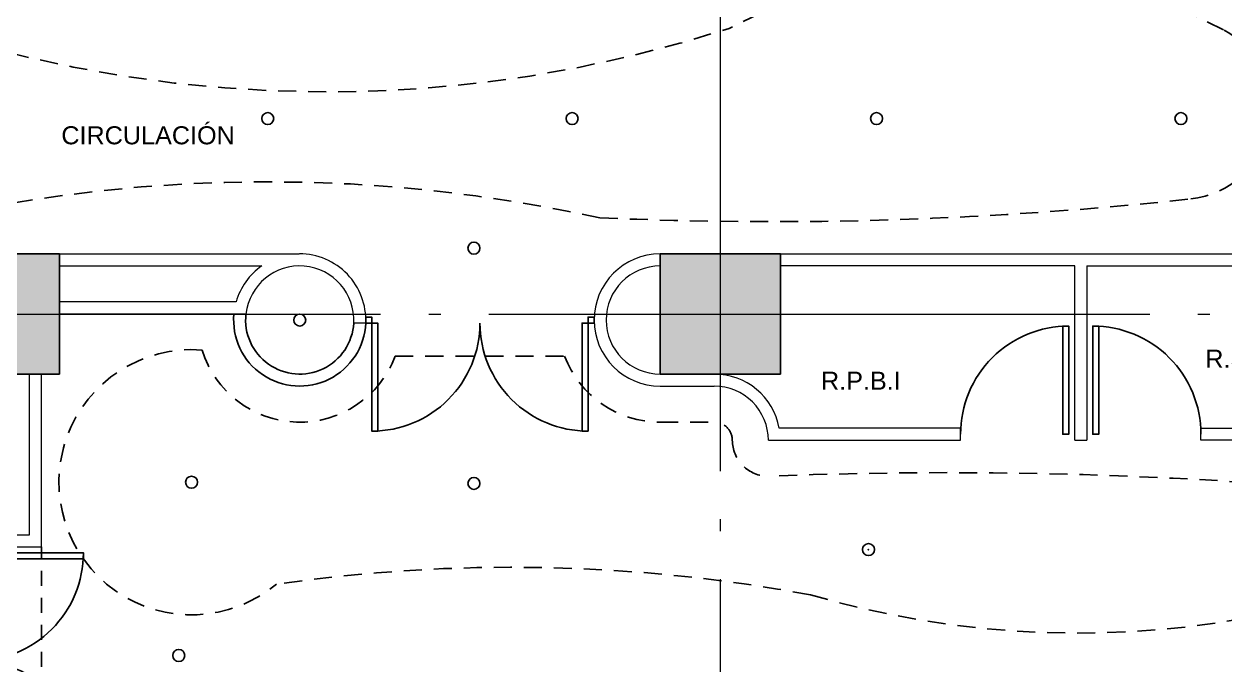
# Model space of a CAD drawing. Header units: metres. Extents: x -22 to 564, y 0 to 143.
# Drawn here: x 128.19 to 138.18, y 37.95 to 43.29 of the extents above; entities that cross this region are included whole.
import ezdxf
from ezdxf.enums import TextEntityAlignment as Align

# ---------------------------------------------------------------- set-up
doc = ezdxf.new("R2010")
doc.units = ezdxf.units.M
for name, pattern in [('EJES630', [6.3, 5.5, -0.4, 0, -0.4]), ('XREF 1N NEURO-ONCOLOGIA$0$CONJUNTO TLAHUAC$0$HIDDEN2', [0.1875, 0.125, -0.0625]), ('XREF 1N NEURO-ONCOLOGIA$0$HIDDE150', [0.24, 0.15, -0.09])]:
    doc.linetypes.add(name, pattern=pattern)
doc.layers.add('EJES', color=11, linetype='EJES630', lineweight=0)
doc.layers.add('XREF 1N NEURO-ONCOLOGIA$0$MUROS DE TABLAROCA', color=150, linetype='Continuous', lineweight=13)
for name, color, linetype in [('TEXTO', 7, 'Continuous'), ('XREF 1N NEURO-ONCOLOGIA$0$-CG-M-WALL', 7, 'Continuous'), ('XREF 1N NEURO-ONCOLOGIA$0$CANCELES', 1, 'Continuous'), ('XREF 1N NEURO-ONCOLOGIA$0$COLUMNAS', 6, 'Continuous'), ('XREF 1N NEURO-ONCOLOGIA$0$LAMPARAS 1', 112, 'Continuous'), ('XREF 1N NEURO-ONCOLOGIA$0$MUROS BAJOS', 2, 'Continuous'), ('XREF 1N NEURO-ONCOLOGIA$0$PLAFONES', 20, 'XREF 1N NEURO-ONCOLOGIA$0$HIDDE150'), ('XREF 1N NEURO-ONCOLOGIA$0$PROYECCIÓN', 8, 'XREF 1N NEURO-ONCOLOGIA$0$CONJUNTO TLAHUAC$0$HIDDEN2'), ('XREF 1N NEURO-ONCOLOGIA$0$PUERTAS', 253, 'Continuous'), ('XREF 1N NEURO-ONCOLOGIA$0$TEX-MOB', 4, 'Continuous')]:
    doc.layers.add(name, color=color, linetype=linetype)
doc.styles.add('100 LOCALES 25', font='arial.ttf', dxfattribs={"height": 0.25})
doc.styles.add('XREF 1N NEURO-ONCOLOGIA$0$HANDLET', font='romans.shx')

# ---------------------------------------------------------------- blocks, each defined once
blk = doc.blocks.new('XREF 1N NEURO-ONCOLOGIA$0$C-1')
at = {"layer": 'XREF 1N NEURO-ONCOLOGIA$0$-CG-M-WALL', "true_color": 0x636466}
h = blk.add_hatch(color=251, dxfattribs=at)
h.dxf.hatch_style = 1
h.paths.add_polyline_path([(-0.5, -0.5), (-0.5, 0.5), (0.5, 0.5), (0.5, -0.5)])
blk.add_lwpolyline([(-0.5, -0.5), (-0.5, 0.5), (0.5, 0.5), (0.5, -0.5)], close=True)
blk = doc.blocks.new('XREF 1N NEURO-ONCOLOGIA')
at = {"layer": 'XREF 1N NEURO-ONCOLOGIA$0$CANCELES', "elevation": 0}
for points in [[(6.4489, 13.3376), (7.3489, 13.3376), (7.3489, 13.2876), (6.4489, 13.2876), (6.4489, 13.3376, 0.414214), (7.3489, 12.4376)], [(6.4489, 11.5376), (7.3489, 11.5376), (7.3489, 11.5876), (6.4489, 11.5876), (6.4489, 11.5376, -0.414214), (7.3489, 12.4376)]]:
    blk.add_lwpolyline(points, format="xyb", dxfattribs=at)
for points in [[(7.3489, 13.3376), (7.3989, 13.3376), (7.3989, 13.3876), (7.3489, 13.3876)], [(7.3489, 11.5376), (7.3989, 11.5376), (7.3989, 11.4876), (7.3489, 11.4876)]]:
    blk.add_lwpolyline(points, close=True, dxfattribs=at)
at = {"layer": 'XREF 1N NEURO-ONCOLOGIA$0$LAMPARAS 1'}
for centre in [(4.5823, 14.9442), (6.0239, 14.8376), (9.0496, 14.2042), (7.3739, 13.9376), (6.0144, 12.4876), (7.972, 12.4876), (9.0496, 11.6707), (5.4632, 9.2043, 0), (9.0496, 9.1373), (9.0496, 6.6038)]:
    blk.add_circle(centre, 0.05, dxfattribs=at)
at = {"layer": 'XREF 1N NEURO-ONCOLOGIA$0$MUROS BAJOS'}
for radius, start, end in [(0.55, 84.78501, 267.39475), (0.45, 83.62176, 266.81526)]:
    blk.add_arc((7.3739, 13.9376, 0), radius, start, end, dxfattribs=at)
at = {"layer": 'XREF 1N NEURO-ONCOLOGIA$0$MUROS DE TABLAROCA'}
for p, q in [((7.4239, 14.3849), (7.4239, 15.9376)), ((7.5239, 14.4668), (7.5239, 15.9376)), ((7.8239, 15.9376), (7.8239, 14.2539)), ((7.9239, 15.9376), (7.9239, 13.9408)), ((7.3489, 13.3876), (7.3489, 13.4883)), ((6.8239, 10.9376), (6.8239, 10.4876)), ((6.3739, 10.0377), (6.3739, 8.4377)), ((7.8239, 7.4876), (7.8239, 9.9376)), ((6.3739, 8.4377), (6.4739, 8.4377)), ((6.3739, 7.4876), (7.8239, 7.4876)), ((6.3739, 7.4876), (6.3739, 7.3876)), ((7.8239, 7.3876), (6.3739, 7.3876)), ((6.3739, 6.4376), (6.4739, 6.4376)), ((6.3739, 3.8376), (6.3739, 6.4376)), ((6.4739, 6.4376), (6.4739, 4.9376))]:
    blk.add_line(p, q, dxfattribs=at)
for points in [[(3.5888, 16.9676), (1.2339, 16.9676), (1.2339, 19.0276), (4.8539, 19.0276), (4.8539, 19.4876), (1.2339, 19.4876), (1.2339, 23.0976), (6.6339, 23.0976), (6.6339, 16.9676), (5.4868, 16.9676), (5.4868, 16.0876), (6.9239, 16.0876)], [(6.9239, 16.8676), (5.5868, 16.8676), (5.5868, 16.1876), (6.9239, 16.1876)], [(6.4739, 8.4377), (6.4739, 9.9468)], [(7.9239, 9.9376), (7.9239, 4.9376)], [(7.8239, 7.3876), (7.8239, 4.9376)]]:
    blk.add_lwpolyline(points, dxfattribs=at)
for centre, radius, start, end in [((7.3739, 13.9376, 0), 0.55, 35.09839, 74.17433), ((7.3739, 13.9376, 0), 0.45, 266.81526, 83.62176), ((7.3739, 13.9376, 0), 0.55, 267.39475, 0.32372), ((7.3739, 10.9376, 0), 0.55, 0, 180), ((7.3739, 10.9376, 0), 0.45, 0, 180), ((6.3739, 10.4876), 0.45, 269.99993, 0), ((6.3739, 10.4876), 0.55, 280.47483, 0)]:
    blk.add_arc(centre, radius, start, end, dxfattribs=at)
at = {"layer": 'XREF 1N NEURO-ONCOLOGIA$0$PLAFONES'}
for points in [[(7.9693, 20.1215, 0.040528), (8.2202, 16.9848, -0.108979), (8.2239, 11.4397, 0.038144), (8.3814, 6.5228, 0.737725), (9.7884, 6.2503, 0.248991), (9.8002, 10.3629)], [(7.1239, 14.75, 0.714792), (7.0739, 13.1423), (7.0739, 11.7329, 0.312101), (6.5239, 10.9376), (6.5239, 10.4876, -0.414214), (6.3739, 10.3376, 0.414214), (6.0739, 10.0376, -0.039711), (5.8371, 4.0598, 0.050722), (5.9324, 2.0383, -0.130787), (5.9074, -0.3134, -0.886008), (5.0147, -0.2774), (4.7739, 2.0085, -0.031292), (4.9209, 3.2332, 0.110807), (4.9393, 5.8265, -0.123995), (5.087, 9.6864)]]:
    blk.add_lwpolyline(points, format="xyb", dxfattribs=at)
for centre, radius, start, end in [((20.1572, 13.7126), 10.8852, 162.07749, 197.92251), ((6.0239, 14.8376), 1.1035, 355.44688, 219.76807), ((-8.3165, 12.1775), 13.633, 349.47113, 8.24149)]:
    blk.add_arc(centre, radius, start, end, dxfattribs=at)
blk.add_point((5.4632, 9.2043, 0), dxfattribs=at)
at = {"layer": 'XREF 1N NEURO-ONCOLOGIA$0$PROYECCIÓN'}
blk.add_line((3.5868, 16.0876), (5.4868, 16.0876), dxfattribs=at)
at = {"layer": 'XREF 1N NEURO-ONCOLOGIA$0$PUERTAS', "elevation": 0}
for points in [[(3.6368, 15.7376), (3.6368, 16.6376), (3.6868, 16.6376), (3.6868, 15.7376), (3.6368, 15.7376, 0.414214), (4.5368, 16.6376)], [(5.4368, 15.7376), (5.4368, 16.6376), (5.3868, 16.6376), (5.3868, 15.7376), (5.4368, 15.7376, -0.414214), (4.5368, 16.6376)]]:
    blk.add_lwpolyline(points, format="xyb", dxfattribs=at)
at = {"layer": 'XREF 1N NEURO-ONCOLOGIA$0$PUERTAS'}
for points in [[(7.3239, 7.5377), (6.4239, 7.5377), (6.4239, 7.5877), (7.3239, 7.5877), (7.3239, 7.5377, 0.414214), (6.4239, 8.4377)], [(7.3239, 7.3376), (6.4239, 7.3376), (6.4239, 7.2876), (7.3239, 7.2876), (7.3239, 7.3376, -0.414214), (6.4239, 6.4376)]]:
    blk.add_lwpolyline(points, format="xyb", dxfattribs=at)
at = {"layer": 'XREF 1N NEURO-ONCOLOGIA$0$COLUMNAS'}
for p in [(7.4239, 16.4376, 0), (7.4239, 10.4376, 0)]:
    blk.add_blockref('XREF 1N NEURO-ONCOLOGIA$0$C-1', p, dxfattribs=at)
at = {"layer": 'XREF 1N NEURO-ONCOLOGIA$0$TEX-MOB', "style": 'XREF 1N NEURO-ONCOLOGIA$0$HANDLET'}
for p in [(1.7, 4.5847, 0), (1.7073, 2.0138, 0)]:
    blk.add_attdef('234', text='', height=0.075, rotation=180, dxfattribs=at).set_placement(p, align=Align.MIDDLE_CENTER)

msp = doc.modelspace()

# ---------------------------------------------------------------- block references
at = {"rotation": 90}
msp.add_blockref('XREF 1N NEURO-ONCOLOGIA', (144.4169, 33.4511), dxfattribs=at)

# ---------------------------------------------------------------- next in the draw order: linework, layer by layer
at = {"layer": 'EJES'}
for p, q in [((133.9807, 33.1679), (133.9794, 58.55)), ((80.8529, 40.875), (145.9227, 40.875))]:
    msp.add_line(p, q, dxfattribs=at)

# ---------------------------------------------------------------- next in the draw order: texts
at = {"layer": 'TEXTO', "color": 0, "char_height": 0.15, "attachment_point": 7, "style": '100 LOCALES 25'}
for s, insert, width in [('CIRCULACIÓN', (128.4954, 42.2851, 0), 2.781318), ('R.S.', (138.0155, 40.4261, 0), 1.149974), ('R.P.B.I', (134.8173, 40.2452, 0), 1.149974)]:
    msp.add_mtext(s, dxfattribs=dict(at, insert=insert, width=width))

doc.saveas('drawing.dxf')
